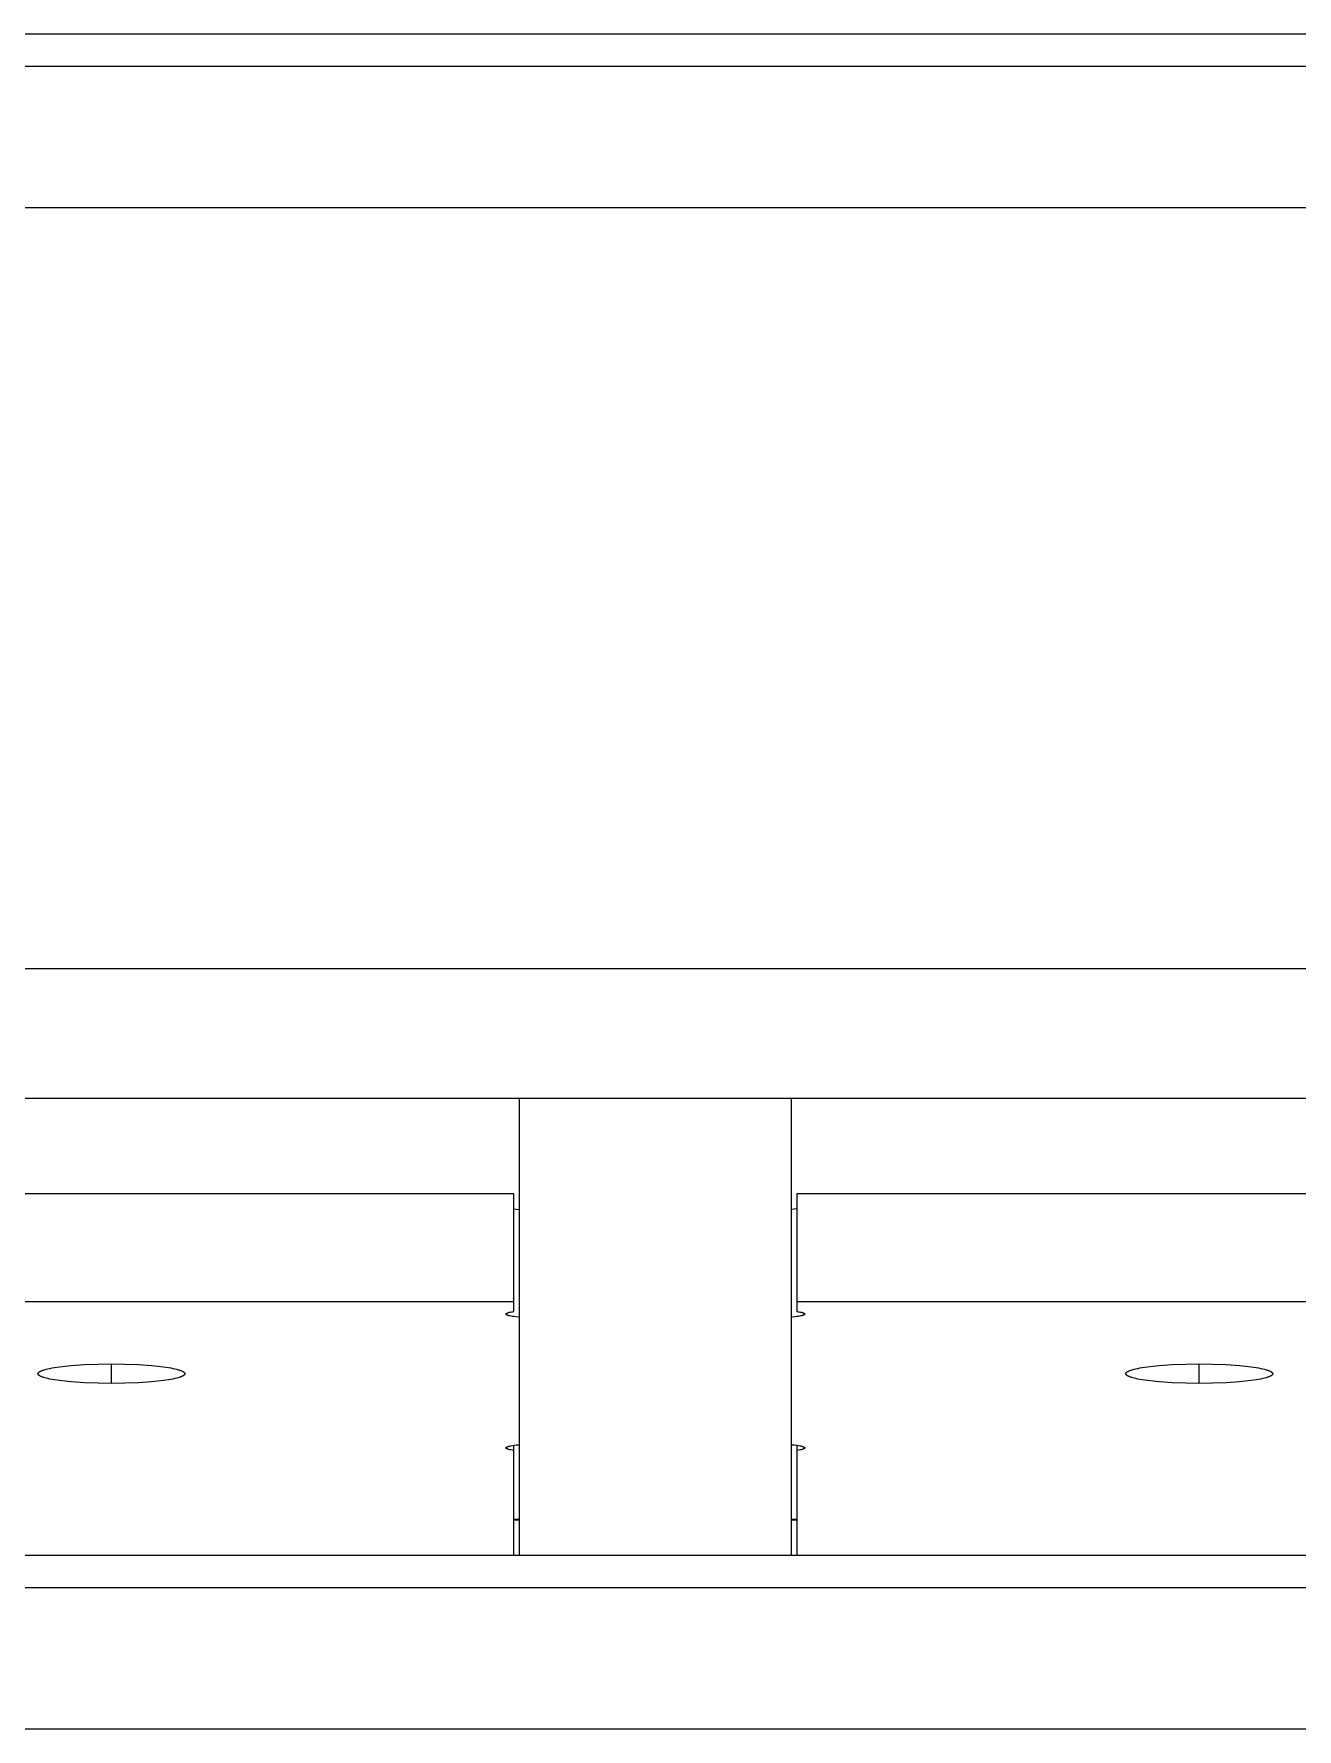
# Model space of a CAD drawing. Header units: millimetres. Extents: x -30 to 4992, y -440 to 3111.
# Drawn here: x 1855.2 to 1901.6, y 2144 to 2206.3 of the extents above; entities that cross this region are included whole.
import ezdxf

# ---------------------------------------------------------------- set-up
doc = ezdxf.new("R2010")
doc.units = ezdxf.units.MM
doc.layers.add('ZANO_R', color=7, linetype='Continuous', lineweight=0)

msp = doc.modelspace()

# ---------------------------------------------------------------- linework, layer by layer
at = {"layer": 'ZANO_R'}
for p, q in [((148.016, 2206.298), (1938.016, 2206.298)), ((1938.016, 2206.294), (148.016, 2206.294)), ((148.016, 2205.111), (1938.016, 2205.111)), ((1938.016, 2199.905), (148.016, 2199.905)), ((148.016, 2171.93), (1938.016, 2171.93)), ((1938.016, 2167.145), (148.016, 2167.145)), ((1938.016, 2167.141), (148.016, 2167.141)), ((1873.016, 2150.344), (1873.016, 2167.145)), ((1883.016, 2150.344), (1883.016, 2167.145)), ((1872.816, 2163.635), (1853.016, 2163.635)), ((1872.816, 2159.67), (1872.816, 2163.635)), ((1903.016, 2163.635), (1883.216, 2163.635)), ((1883.216, 2163.635), (1883.216, 2159.67)), ((1872.816, 2163.09), (1872.916, 2163.078)), ((1872.916, 2163.078), (1873.016, 2163.069)), ((1883.116, 2163.078), (1883.016, 2163.069)), ((1883.216, 2163.09), (1883.116, 2163.078)), ((1872.816, 2159.67), (1853.016, 2159.67)), ((1872.816, 2159.313), (1872.816, 2159.67)), ((1903.016, 2159.67), (1883.216, 2159.67)), ((1883.216, 2159.67), (1883.216, 2159.313)), ((1872.523, 2159.223), (1872.524, 2159.224)), ((1872.523, 2159.222), (1872.523, 2159.223)), ((1872.523, 2159.223), (1872.523, 2159.223)), ((1872.523, 2159.221), (1872.523, 2159.222)), ((1872.523, 2159.22), (1872.523, 2159.221)), ((1872.523, 2159.221), (1872.523, 2159.221)), ((1872.523, 2159.219), (1872.523, 2159.22)), ((1872.523, 2159.218), (1872.523, 2159.219)), ((1872.523, 2159.219), (1872.523, 2159.219)), ((1872.523, 2159.217), (1872.523, 2159.218)), ((1872.523, 2159.218), (1872.523, 2159.218)), ((1872.523, 2159.216), (1872.523, 2159.217)), ((1872.523, 2159.215), (1872.523, 2159.216)), ((1872.523, 2159.216), (1872.523, 2159.216)), ((1872.524, 2159.214), (1872.523, 2159.215)), ((1872.524, 2159.226), (1872.525, 2159.227)), ((1872.524, 2159.225), (1872.524, 2159.226)), ((1872.524, 2159.226), (1872.524, 2159.226)), ((1872.524, 2159.224), (1872.524, 2159.225)), ((1872.524, 2159.224), (1872.524, 2159.224)), ((1872.524, 2159.213), (1872.524, 2159.214)), ((1872.524, 2159.214), (1872.524, 2159.214)), ((1872.524, 2159.212), (1872.524, 2159.213)), ((1872.524, 2159.213), (1872.524, 2159.213)), ((1872.525, 2159.211), (1872.524, 2159.212)), ((1872.525, 2159.228), (1872.526, 2159.229)), ((1872.525, 2159.227), (1872.525, 2159.228)), ((1872.525, 2159.228), (1872.525, 2159.228)), ((1872.525, 2159.21), (1872.525, 2159.211)), ((1872.525, 2159.211), (1872.525, 2159.211)), ((1872.526, 2159.209), (1872.525, 2159.21)), ((1872.526, 2159.23), (1872.527, 2159.231)), ((1872.526, 2159.229), (1872.526, 2159.23)), ((1872.526, 2159.229), (1872.526, 2159.229)), ((1872.526, 2159.208), (1872.526, 2159.209)), ((1872.526, 2159.209), (1872.526, 2159.209)), ((1872.527, 2159.208), (1872.526, 2159.208)), ((1872.527, 2159.231), (1872.528, 2159.232)), ((1872.527, 2159.231), (1872.527, 2159.231)), ((1872.527, 2159.207), (1872.527, 2159.208)), ((1872.528, 2159.206), (1872.527, 2159.207)), ((1872.528, 2159.232), (1872.528, 2159.233)), ((1872.528, 2159.233), (1872.529, 2159.233)), ((1872.528, 2159.205), (1872.528, 2159.206)), ((1872.528, 2159.206), (1872.528, 2159.206)), ((1872.529, 2159.205), (1872.528, 2159.205)), ((1872.529, 2159.233), (1872.529, 2159.234)), ((1872.529, 2159.234), (1872.53, 2159.234)), ((1872.529, 2159.204), (1872.529, 2159.205)), ((1872.53, 2159.203), (1872.529, 2159.204)), ((1872.53, 2159.235), (1872.531, 2159.236)), ((1872.53, 2159.234), (1872.53, 2159.235)), ((1872.531, 2159.203), (1872.53, 2159.203)), ((1872.531, 2159.236), (1872.532, 2159.237)), ((1872.531, 2159.236), (1872.531, 2159.236)), ((1872.531, 2159.202), (1872.531, 2159.203)), ((1872.532, 2159.202), (1872.531, 2159.202)), ((1872.532, 2159.237), (1872.533, 2159.238)), ((1872.533, 2159.2), (1872.532, 2159.202)), ((1872.533, 2159.238), (1872.534, 2159.239)), ((1872.534, 2159.199), (1872.533, 2159.2)), ((1872.534, 2159.239), (1872.536, 2159.24)), ((1872.536, 2159.198), (1872.534, 2159.199)), ((1872.536, 2159.24), (1872.537, 2159.241)), ((1872.537, 2159.197), (1872.536, 2159.198)), ((1872.537, 2159.241), (1872.539, 2159.243)), ((1872.539, 2159.195), (1872.537, 2159.197)), ((1872.539, 2159.243), (1872.54, 2159.244)), ((1872.541, 2159.194), (1872.539, 2159.195)), ((1872.54, 2159.244), (1872.542, 2159.245)), ((1872.542, 2159.193), (1872.541, 2159.194)), ((1872.542, 2159.245), (1872.544, 2159.246)), ((1872.544, 2159.192), (1872.542, 2159.193)), ((1872.544, 2159.246), (1872.546, 2159.247)), ((1872.546, 2159.191), (1872.544, 2159.192)), ((1872.546, 2159.247), (1872.548, 2159.249)), ((1872.548, 2159.19), (1872.546, 2159.191)), ((1872.548, 2159.249), (1872.55, 2159.25)), ((1872.55, 2159.188), (1872.548, 2159.19)), ((1872.55, 2159.25), (1872.555, 2159.252)), ((1872.554, 2159.186), (1872.55, 2159.188)), ((1872.559, 2159.184), (1872.554, 2159.186)), ((1872.555, 2159.252), (1872.56, 2159.255)), ((1872.564, 2159.181), (1872.559, 2159.184)), ((1872.56, 2159.255), (1872.565, 2159.257)), ((1872.569, 2159.179), (1872.564, 2159.181)), ((1872.565, 2159.257), (1872.571, 2159.26)), ((1872.575, 2159.177), (1872.569, 2159.179)), ((1872.571, 2159.26), (1872.577, 2159.262)), ((1872.58, 2159.175), (1872.575, 2159.177)), ((1872.577, 2159.262), (1872.583, 2159.264)), ((1872.586, 2159.172), (1872.58, 2159.175)), ((1872.583, 2159.264), (1872.596, 2159.269)), ((1872.599, 2159.168), (1872.586, 2159.172)), ((1872.596, 2159.269), (1872.611, 2159.274)), ((1872.614, 2159.164), (1872.599, 2159.168)), ((1872.611, 2159.274), (1872.627, 2159.278)), ((1872.631, 2159.159), (1872.614, 2159.164)), ((1872.627, 2159.278), (1872.644, 2159.283)), ((1872.65, 2159.154), (1872.631, 2159.159)), ((1872.644, 2159.283), (1872.662, 2159.287)), ((1872.669, 2159.15), (1872.65, 2159.154)), ((1872.662, 2159.287), (1872.682, 2159.291)), ((1872.714, 2159.141), (1872.669, 2159.15)), ((1872.682, 2159.291), (1872.723, 2159.299)), ((1872.764, 2159.133), (1872.714, 2159.141)), ((1872.723, 2159.299), (1872.768, 2159.306)), ((1872.82, 2159.125), (1872.764, 2159.133)), ((1872.768, 2159.306), (1872.816, 2159.313)), ((1872.881, 2159.117), (1872.82, 2159.125)), ((1873.016, 2159.104), (1872.881, 2159.117)), ((1883.151, 2159.117), (1883.016, 2159.104)), ((1883.212, 2159.125), (1883.151, 2159.117)), ((1883.268, 2159.133), (1883.212, 2159.125)), ((1883.216, 2159.313), (1883.264, 2159.306)), ((1883.264, 2159.306), (1883.309, 2159.299)), ((1883.318, 2159.141), (1883.268, 2159.133)), ((1883.309, 2159.299), (1883.35, 2159.291)), ((1883.362, 2159.15), (1883.318, 2159.141)), ((1883.35, 2159.291), (1883.369, 2159.287)), ((1883.382, 2159.154), (1883.362, 2159.15)), ((1883.369, 2159.287), (1883.388, 2159.283)), ((1883.401, 2159.159), (1883.382, 2159.154)), ((1883.388, 2159.283), (1883.405, 2159.278)), ((1883.417, 2159.164), (1883.401, 2159.159)), ((1883.405, 2159.278), (1883.421, 2159.274)), ((1883.433, 2159.168), (1883.417, 2159.164)), ((1883.421, 2159.274), (1883.435, 2159.269)), ((1883.445, 2159.172), (1883.433, 2159.168)), ((1883.435, 2159.269), (1883.449, 2159.264)), ((1883.451, 2159.175), (1883.445, 2159.172)), ((1883.449, 2159.264), (1883.455, 2159.262)), ((1883.457, 2159.177), (1883.451, 2159.175)), ((1883.455, 2159.262), (1883.461, 2159.26)), ((1883.463, 2159.179), (1883.457, 2159.177)), ((1883.461, 2159.26), (1883.467, 2159.257)), ((1883.468, 2159.181), (1883.463, 2159.179)), ((1883.467, 2159.257), (1883.472, 2159.255)), ((1883.473, 2159.184), (1883.468, 2159.181)), ((1883.472, 2159.255), (1883.477, 2159.252)), ((1883.477, 2159.186), (1883.473, 2159.184)), ((1883.477, 2159.252), (1883.481, 2159.25)), ((1883.482, 2159.188), (1883.477, 2159.186)), ((1883.481, 2159.25), (1883.484, 2159.249)), ((1883.484, 2159.19), (1883.482, 2159.188)), ((1883.484, 2159.249), (1883.486, 2159.247)), ((1883.486, 2159.191), (1883.484, 2159.19)), ((1883.486, 2159.247), (1883.488, 2159.246)), ((1883.488, 2159.192), (1883.486, 2159.191)), ((1883.488, 2159.246), (1883.49, 2159.245)), ((1883.489, 2159.193), (1883.488, 2159.192)), ((1883.491, 2159.194), (1883.489, 2159.193)), ((1883.49, 2159.245), (1883.491, 2159.244)), ((1883.491, 2159.244), (1883.493, 2159.243)), ((1883.493, 2159.195), (1883.491, 2159.194)), ((1883.493, 2159.243), (1883.495, 2159.241)), ((1883.494, 2159.197), (1883.493, 2159.195)), ((1883.496, 2159.198), (1883.494, 2159.197)), ((1883.495, 2159.241), (1883.496, 2159.24)), ((1883.496, 2159.24), (1883.498, 2159.239)), ((1883.497, 2159.199), (1883.496, 2159.198)), ((1883.499, 2159.2), (1883.497, 2159.199)), ((1883.498, 2159.239), (1883.499, 2159.238)), ((1883.499, 2159.238), (1883.5, 2159.237)), ((1883.5, 2159.202), (1883.499, 2159.2)), ((1883.5, 2159.237), (1883.5, 2159.236)), ((1883.5, 2159.236), (1883.501, 2159.236)), ((1883.501, 2159.202), (1883.5, 2159.202)), ((1883.501, 2159.236), (1883.502, 2159.235)), ((1883.502, 2159.203), (1883.501, 2159.203)), ((1883.501, 2159.203), (1883.501, 2159.202)), ((1883.502, 2159.235), (1883.502, 2159.234)), ((1883.502, 2159.234), (1883.503, 2159.234)), ((1883.503, 2159.205), (1883.502, 2159.204)), ((1883.502, 2159.204), (1883.502, 2159.203)), ((1883.503, 2159.234), (1883.503, 2159.233)), ((1883.503, 2159.233), (1883.504, 2159.233)), ((1883.504, 2159.206), (1883.503, 2159.205)), ((1883.503, 2159.205), (1883.503, 2159.205)), ((1883.504, 2159.233), (1883.504, 2159.232)), ((1883.504, 2159.232), (1883.505, 2159.231)), ((1883.505, 2159.207), (1883.504, 2159.206)), ((1883.504, 2159.206), (1883.504, 2159.206)), ((1883.505, 2159.231), (1883.505, 2159.231)), ((1883.505, 2159.231), (1883.505, 2159.23)), ((1883.505, 2159.23), (1883.506, 2159.229)), ((1883.506, 2159.209), (1883.505, 2159.208)), ((1883.505, 2159.208), (1883.505, 2159.208)), ((1883.505, 2159.208), (1883.505, 2159.207)), ((1883.506, 2159.229), (1883.506, 2159.229)), ((1883.506, 2159.229), (1883.506, 2159.228)), ((1883.506, 2159.228), (1883.507, 2159.228)), ((1883.507, 2159.211), (1883.506, 2159.21)), ((1883.506, 2159.21), (1883.506, 2159.209)), ((1883.506, 2159.209), (1883.506, 2159.209)), ((1883.507, 2159.228), (1883.507, 2159.227)), ((1883.507, 2159.227), (1883.507, 2159.226)), ((1883.507, 2159.226), (1883.508, 2159.226)), ((1883.508, 2159.213), (1883.507, 2159.212)), ((1883.507, 2159.212), (1883.507, 2159.211)), ((1883.507, 2159.211), (1883.507, 2159.211)), ((1883.508, 2159.226), (1883.508, 2159.225)), ((1883.508, 2159.225), (1883.508, 2159.224)), ((1883.508, 2159.224), (1883.508, 2159.224)), ((1883.508, 2159.224), (1883.508, 2159.223)), ((1883.508, 2159.223), (1883.508, 2159.223)), ((1883.508, 2159.223), (1883.509, 2159.222)), ((1883.509, 2159.216), (1883.508, 2159.216)), ((1883.508, 2159.216), (1883.508, 2159.215)), ((1883.508, 2159.215), (1883.508, 2159.214)), ((1883.508, 2159.214), (1883.508, 2159.214)), ((1883.508, 2159.214), (1883.508, 2159.213)), ((1883.508, 2159.213), (1883.508, 2159.213)), ((1883.509, 2159.222), (1883.509, 2159.221)), ((1883.509, 2159.221), (1883.509, 2159.221)), ((1883.509, 2159.221), (1883.509, 2159.22)), ((1883.509, 2159.22), (1883.509, 2159.219)), ((1883.509, 2159.219), (1883.509, 2159.219)), ((1883.509, 2159.219), (1883.509, 2159.218)), ((1883.509, 2159.218), (1883.509, 2159.218)), ((1883.509, 2159.218), (1883.509, 2159.217)), ((1883.509, 2159.217), (1883.509, 2159.216)), ((1855.355, 2157.085), (1855.361, 2157.089)), ((1855.361, 2157.089), (1855.367, 2157.093)), ((1855.367, 2157.093), (1855.373, 2157.098)), ((1855.373, 2157.098), (1855.38, 2157.102)), ((1855.38, 2157.102), (1855.387, 2157.106)), ((1855.387, 2157.106), (1855.395, 2157.11)), ((1855.395, 2157.11), (1855.403, 2157.114)), ((1855.403, 2157.114), (1855.411, 2157.119)), ((1855.411, 2157.119), (1855.42, 2157.123)), ((1855.42, 2157.123), (1855.439, 2157.131)), ((1855.439, 2157.131), (1855.459, 2157.139)), ((1855.459, 2157.139), (1855.482, 2157.148)), ((1855.482, 2157.148), (1855.505, 2157.156)), ((1855.505, 2157.156), (1855.531, 2157.164)), ((1855.531, 2157.164), (1855.558, 2157.173)), ((1855.558, 2157.173), (1855.618, 2157.189)), ((1855.618, 2157.189), (1855.683, 2157.205)), ((1855.683, 2157.205), (1855.756, 2157.22)), ((1855.756, 2157.22), (1855.835, 2157.236)), ((1855.835, 2157.236), (1855.92, 2157.25)), ((1855.92, 2157.25), (1856.107, 2157.278)), ((1856.107, 2157.278), (1856.314, 2157.303)), ((1856.314, 2157.303), (1856.538, 2157.324)), ((1856.538, 2157.324), (1857.022, 2157.358)), ((1857.022, 2157.358), (1857.525, 2157.377)), ((1857.525, 2157.377), (1858.016, 2157.383)), ((1858.016, 2157.383), (1858.507, 2157.377)), ((1858.016, 2156.665), (1858.016, 2157.383)), ((1858.507, 2157.377), (1859.01, 2157.358)), ((1859.01, 2157.358), (1859.493, 2157.324)), ((1859.493, 2157.324), (1859.718, 2157.303)), ((1859.718, 2157.303), (1859.925, 2157.278)), ((1859.925, 2157.278), (1860.112, 2157.25)), ((1860.112, 2157.25), (1860.197, 2157.236)), ((1860.197, 2157.236), (1860.276, 2157.22)), ((1860.276, 2157.22), (1860.348, 2157.205)), ((1860.348, 2157.205), (1860.414, 2157.189)), ((1860.414, 2157.189), (1860.474, 2157.173)), ((1860.474, 2157.173), (1860.501, 2157.164)), ((1860.501, 2157.164), (1860.526, 2157.156)), ((1860.526, 2157.156), (1860.55, 2157.148)), ((1860.55, 2157.148), (1860.572, 2157.139)), ((1860.572, 2157.139), (1860.593, 2157.131)), ((1860.593, 2157.131), (1860.612, 2157.123)), ((1860.612, 2157.123), (1860.62, 2157.119)), ((1860.62, 2157.119), (1860.629, 2157.114)), ((1860.629, 2157.114), (1860.637, 2157.11)), ((1860.637, 2157.11), (1860.644, 2157.106)), ((1860.644, 2157.106), (1860.652, 2157.102)), ((1860.652, 2157.102), (1860.658, 2157.098)), ((1860.658, 2157.098), (1860.665, 2157.093)), ((1860.665, 2157.093), (1860.671, 2157.089)), ((1860.671, 2157.089), (1860.676, 2157.085)), ((1895.355, 2157.085), (1895.361, 2157.089)), ((1895.361, 2157.089), (1895.367, 2157.093)), ((1895.367, 2157.093), (1895.373, 2157.098)), ((1895.373, 2157.098), (1895.38, 2157.102)), ((1895.38, 2157.102), (1895.387, 2157.106)), ((1895.387, 2157.106), (1895.395, 2157.11)), ((1895.395, 2157.11), (1895.403, 2157.114)), ((1895.403, 2157.114), (1895.411, 2157.119)), ((1895.411, 2157.119), (1895.42, 2157.123)), ((1895.42, 2157.123), (1895.439, 2157.131)), ((1895.439, 2157.131), (1895.459, 2157.139)), ((1895.459, 2157.139), (1895.482, 2157.148)), ((1895.482, 2157.148), (1895.505, 2157.156)), ((1895.505, 2157.156), (1895.531, 2157.164)), ((1895.531, 2157.164), (1895.558, 2157.173)), ((1895.558, 2157.173), (1895.618, 2157.189)), ((1895.618, 2157.189), (1895.683, 2157.205)), ((1895.683, 2157.205), (1895.756, 2157.22)), ((1895.756, 2157.22), (1895.835, 2157.236)), ((1895.835, 2157.236), (1895.92, 2157.25)), ((1895.92, 2157.25), (1896.107, 2157.278)), ((1896.107, 2157.278), (1896.314, 2157.303)), ((1896.314, 2157.303), (1896.538, 2157.324)), ((1896.538, 2157.324), (1897.022, 2157.358)), ((1897.022, 2157.358), (1897.525, 2157.377)), ((1897.525, 2157.377), (1898.016, 2157.383)), ((1898.016, 2157.383), (1898.507, 2157.377)), ((1898.016, 2156.665), (1898.016, 2157.383)), ((1898.507, 2157.377), (1899.01, 2157.358)), ((1899.01, 2157.358), (1899.493, 2157.324)), ((1899.493, 2157.324), (1899.718, 2157.303)), ((1899.718, 2157.303), (1899.925, 2157.278)), ((1899.925, 2157.278), (1900.112, 2157.25)), ((1900.112, 2157.25), (1900.197, 2157.236)), ((1900.197, 2157.236), (1900.276, 2157.22)), ((1900.276, 2157.22), (1900.348, 2157.205)), ((1900.348, 2157.205), (1900.414, 2157.189)), ((1900.414, 2157.189), (1900.474, 2157.173)), ((1900.474, 2157.173), (1900.501, 2157.164)), ((1900.501, 2157.164), (1900.526, 2157.156)), ((1900.526, 2157.156), (1900.55, 2157.148)), ((1900.55, 2157.148), (1900.572, 2157.139)), ((1900.572, 2157.139), (1900.593, 2157.131)), ((1900.593, 2157.131), (1900.612, 2157.123)), ((1900.612, 2157.123), (1900.62, 2157.119)), ((1900.62, 2157.119), (1900.629, 2157.114)), ((1900.629, 2157.114), (1900.637, 2157.11)), ((1900.637, 2157.11), (1900.644, 2157.106)), ((1900.644, 2157.106), (1900.652, 2157.102)), ((1900.652, 2157.102), (1900.658, 2157.098)), ((1900.658, 2157.098), (1900.665, 2157.093)), ((1900.665, 2157.093), (1900.671, 2157.089)), ((1900.671, 2157.089), (1900.676, 2157.085)), ((1855.316, 2157.03), (1855.317, 2157.032)), ((1855.316, 2157.028), (1855.316, 2157.03)), ((1855.316, 2157.026), (1855.316, 2157.028)), ((1855.316, 2157.024), (1855.316, 2157.026)), ((1855.316, 2157.022), (1855.316, 2157.024)), ((1855.316, 2157.02), (1855.316, 2157.022)), ((1855.316, 2157.018), (1855.316, 2157.02)), ((1855.317, 2157.016), (1855.316, 2157.018)), ((1855.317, 2157.036), (1855.318, 2157.038)), ((1855.317, 2157.034), (1855.317, 2157.036)), ((1855.317, 2157.032), (1855.317, 2157.034)), ((1855.317, 2157.014), (1855.317, 2157.016)), ((1855.317, 2157.012), (1855.317, 2157.014)), ((1855.318, 2157.01), (1855.317, 2157.012)), ((1855.318, 2157.038), (1855.319, 2157.04)), ((1855.319, 2157.008), (1855.318, 2157.01)), ((1855.319, 2157.042), (1855.32, 2157.044)), ((1855.319, 2157.04), (1855.319, 2157.042)), ((1855.319, 2157.006), (1855.319, 2157.008)), ((1855.32, 2157.004), (1855.319, 2157.006)), ((1855.32, 2157.044), (1855.321, 2157.046)), ((1855.321, 2157.002), (1855.32, 2157.004)), ((1855.321, 2157.046), (1855.322, 2157.048)), ((1855.322, 2157), (1855.321, 2157.002)), ((1855.322, 2157.048), (1855.323, 2157.05)), ((1855.323, 2156.998), (1855.322, 2157)), ((1855.323, 2157.05), (1855.324, 2157.052)), ((1855.324, 2156.996), (1855.323, 2156.998)), ((1855.324, 2157.052), (1855.325, 2157.054)), ((1855.325, 2156.994), (1855.324, 2156.996)), ((1855.325, 2157.054), (1855.327, 2157.056)), ((1855.327, 2156.992), (1855.325, 2156.994)), ((1855.327, 2157.056), (1855.328, 2157.058)), ((1855.328, 2156.99), (1855.327, 2156.992)), ((1855.328, 2157.058), (1855.33, 2157.06)), ((1855.33, 2156.988), (1855.328, 2156.99)), ((1855.33, 2157.06), (1855.331, 2157.062)), ((1855.331, 2156.986), (1855.33, 2156.988)), ((1855.331, 2157.062), (1855.333, 2157.064)), ((1855.333, 2156.983), (1855.331, 2156.986)), ((1855.333, 2157.064), (1855.335, 2157.066)), ((1855.335, 2156.981), (1855.333, 2156.983)), ((1855.335, 2157.066), (1855.337, 2157.069)), ((1855.337, 2156.979), (1855.335, 2156.981)), ((1855.337, 2157.069), (1855.339, 2157.071)), ((1855.339, 2156.977), (1855.337, 2156.979)), ((1855.339, 2157.071), (1855.341, 2157.073)), ((1855.341, 2156.975), (1855.339, 2156.977)), ((1855.341, 2157.073), (1855.343, 2157.075)), ((1855.343, 2156.973), (1855.341, 2156.975)), ((1855.343, 2157.075), (1855.345, 2157.077)), ((1855.345, 2156.971), (1855.343, 2156.973)), ((1855.345, 2157.077), (1855.348, 2157.079)), ((1855.348, 2156.969), (1855.345, 2156.971)), ((1855.348, 2157.079), (1855.35, 2157.081)), ((1855.35, 2156.967), (1855.348, 2156.969)), ((1855.35, 2157.081), (1855.353, 2157.083)), ((1855.353, 2156.965), (1855.35, 2156.967)), ((1855.353, 2157.083), (1855.355, 2157.085)), ((1855.355, 2156.963), (1855.353, 2156.965)), ((1855.361, 2156.959), (1855.355, 2156.963)), ((1855.367, 2156.954), (1855.361, 2156.959)), ((1855.373, 2156.95), (1855.367, 2156.954)), ((1855.38, 2156.946), (1855.373, 2156.95)), ((1855.387, 2156.942), (1855.38, 2156.946)), ((1855.395, 2156.938), (1855.387, 2156.942)), ((1855.403, 2156.933), (1855.395, 2156.938)), ((1855.411, 2156.929), (1855.403, 2156.933)), ((1855.42, 2156.925), (1855.411, 2156.929)), ((1855.439, 2156.917), (1855.42, 2156.925)), ((1855.459, 2156.908), (1855.439, 2156.917)), ((1855.482, 2156.9), (1855.459, 2156.908)), ((1855.505, 2156.892), (1855.482, 2156.9)), ((1855.531, 2156.883), (1855.505, 2156.892)), ((1855.558, 2156.875), (1855.531, 2156.883)), ((1855.618, 2156.859), (1855.558, 2156.875)), ((1855.683, 2156.843), (1855.618, 2156.859)), ((1855.756, 2156.827), (1855.683, 2156.843)), ((1855.835, 2156.812), (1855.756, 2156.827)), ((1855.92, 2156.798), (1855.835, 2156.812)), ((1856.107, 2156.77), (1855.92, 2156.798)), ((1856.314, 2156.745), (1856.107, 2156.77)), ((1856.538, 2156.723), (1856.314, 2156.745)), ((1857.022, 2156.69), (1856.538, 2156.723)), ((1857.525, 2156.671), (1857.022, 2156.69)), ((1858.016, 2156.665), (1857.525, 2156.671)), ((1858.507, 2156.671), (1858.016, 2156.665)), ((1859.01, 2156.69), (1858.507, 2156.671)), ((1859.493, 2156.723), (1859.01, 2156.69)), ((1859.718, 2156.745), (1859.493, 2156.723)), ((1859.925, 2156.77), (1859.718, 2156.745)), ((1860.112, 2156.798), (1859.925, 2156.77)), ((1860.197, 2156.812), (1860.112, 2156.798)), ((1860.276, 2156.827), (1860.197, 2156.812)), ((1860.348, 2156.843), (1860.276, 2156.827)), ((1860.414, 2156.859), (1860.348, 2156.843)), ((1860.474, 2156.875), (1860.414, 2156.859)), ((1860.501, 2156.883), (1860.474, 2156.875)), ((1860.526, 2156.892), (1860.501, 2156.883)), ((1860.55, 2156.9), (1860.526, 2156.892)), ((1860.572, 2156.908), (1860.55, 2156.9)), ((1860.593, 2156.917), (1860.572, 2156.908)), ((1860.612, 2156.925), (1860.593, 2156.917)), ((1860.62, 2156.929), (1860.612, 2156.925)), ((1860.629, 2156.933), (1860.62, 2156.929)), ((1860.637, 2156.938), (1860.629, 2156.933)), ((1860.644, 2156.942), (1860.637, 2156.938)), ((1860.652, 2156.946), (1860.644, 2156.942)), ((1860.658, 2156.95), (1860.652, 2156.946)), ((1860.665, 2156.954), (1860.658, 2156.95)), ((1860.671, 2156.959), (1860.665, 2156.954)), ((1860.676, 2156.963), (1860.671, 2156.959)), ((1860.676, 2157.085), (1860.679, 2157.083)), ((1860.679, 2156.965), (1860.676, 2156.963)), ((1860.679, 2157.083), (1860.682, 2157.081)), ((1860.682, 2156.967), (1860.679, 2156.965)), ((1860.682, 2157.081), (1860.684, 2157.079)), ((1860.684, 2156.969), (1860.682, 2156.967)), ((1860.684, 2157.079), (1860.686, 2157.077)), ((1860.686, 2156.971), (1860.684, 2156.969)), ((1860.686, 2157.077), (1860.689, 2157.075)), ((1860.689, 2156.973), (1860.686, 2156.971)), ((1860.689, 2157.075), (1860.691, 2157.073)), ((1860.691, 2156.975), (1860.689, 2156.973)), ((1860.691, 2157.073), (1860.693, 2157.071)), ((1860.693, 2156.977), (1860.691, 2156.975)), ((1860.693, 2157.071), (1860.695, 2157.069)), ((1860.695, 2156.979), (1860.693, 2156.977)), ((1860.695, 2157.069), (1860.697, 2157.066)), ((1860.697, 2156.981), (1860.695, 2156.979)), ((1860.697, 2157.066), (1860.699, 2157.064)), ((1860.699, 2156.983), (1860.697, 2156.981)), ((1860.699, 2157.064), (1860.7, 2157.062)), ((1860.7, 2156.986), (1860.699, 2156.983)), ((1860.7, 2157.062), (1860.702, 2157.06)), ((1860.702, 2156.988), (1860.7, 2156.986)), ((1860.702, 2157.06), (1860.704, 2157.058)), ((1860.704, 2156.99), (1860.702, 2156.988)), ((1860.704, 2157.058), (1860.705, 2157.056)), ((1860.705, 2156.992), (1860.704, 2156.99)), ((1860.705, 2157.056), (1860.706, 2157.054)), ((1860.706, 2156.994), (1860.705, 2156.992)), ((1860.706, 2157.054), (1860.708, 2157.052)), ((1860.708, 2156.996), (1860.706, 2156.994)), ((1860.708, 2157.052), (1860.709, 2157.05)), ((1860.709, 2156.998), (1860.708, 2156.996)), ((1860.709, 2157.05), (1860.71, 2157.048)), ((1860.71, 2157), (1860.709, 2156.998)), ((1860.71, 2157.048), (1860.711, 2157.046)), ((1860.711, 2157.002), (1860.71, 2157)), ((1860.711, 2157.046), (1860.712, 2157.044)), ((1860.712, 2157.004), (1860.711, 2157.002)), ((1860.712, 2157.044), (1860.712, 2157.042)), ((1860.712, 2157.042), (1860.713, 2157.04)), ((1860.713, 2157.008), (1860.712, 2157.006)), ((1860.712, 2157.006), (1860.712, 2157.004)), ((1860.713, 2157.04), (1860.714, 2157.038)), ((1860.714, 2157.01), (1860.713, 2157.008)), ((1860.714, 2157.038), (1860.714, 2157.036)), ((1860.714, 2157.036), (1860.715, 2157.034)), ((1860.715, 2157.014), (1860.714, 2157.012)), ((1860.714, 2157.012), (1860.714, 2157.01)), ((1860.715, 2157.034), (1860.715, 2157.032)), ((1860.715, 2157.032), (1860.715, 2157.03)), ((1860.715, 2157.03), (1860.716, 2157.028)), ((1860.716, 2157.02), (1860.715, 2157.018)), ((1860.715, 2157.018), (1860.715, 2157.016)), ((1860.715, 2157.016), (1860.715, 2157.014)), ((1860.716, 2157.028), (1860.716, 2157.026)), ((1860.716, 2157.026), (1860.716, 2157.024)), ((1860.716, 2157.024), (1860.716, 2157.022)), ((1860.716, 2157.022), (1860.716, 2157.02)), ((1895.316, 2157.03), (1895.317, 2157.032)), ((1895.316, 2157.028), (1895.316, 2157.03)), ((1895.316, 2157.026), (1895.316, 2157.028)), ((1895.316, 2157.024), (1895.316, 2157.026)), ((1895.316, 2157.022), (1895.316, 2157.024)), ((1895.316, 2157.02), (1895.316, 2157.022)), ((1895.316, 2157.018), (1895.316, 2157.02)), ((1895.317, 2157.016), (1895.316, 2157.018)), ((1895.317, 2157.036), (1895.318, 2157.038)), ((1895.317, 2157.034), (1895.317, 2157.036)), ((1895.317, 2157.032), (1895.317, 2157.034)), ((1895.317, 2157.014), (1895.317, 2157.016)), ((1895.317, 2157.012), (1895.317, 2157.014)), ((1895.318, 2157.01), (1895.317, 2157.012)), ((1895.318, 2157.038), (1895.319, 2157.04)), ((1895.319, 2157.008), (1895.318, 2157.01)), ((1895.319, 2157.042), (1895.32, 2157.044)), ((1895.319, 2157.04), (1895.319, 2157.042)), ((1895.319, 2157.006), (1895.319, 2157.008)), ((1895.32, 2157.004), (1895.319, 2157.006)), ((1895.32, 2157.044), (1895.321, 2157.046)), ((1895.321, 2157.002), (1895.32, 2157.004)), ((1895.321, 2157.046), (1895.322, 2157.048)), ((1895.322, 2157), (1895.321, 2157.002)), ((1895.322, 2157.048), (1895.323, 2157.05)), ((1895.323, 2156.998), (1895.322, 2157)), ((1895.323, 2157.05), (1895.324, 2157.052)), ((1895.324, 2156.996), (1895.323, 2156.998)), ((1895.324, 2157.052), (1895.325, 2157.054)), ((1895.325, 2156.994), (1895.324, 2156.996)), ((1895.325, 2157.054), (1895.327, 2157.056)), ((1895.327, 2156.992), (1895.325, 2156.994)), ((1895.327, 2157.056), (1895.328, 2157.058)), ((1895.328, 2156.99), (1895.327, 2156.992)), ((1895.328, 2157.058), (1895.33, 2157.06)), ((1895.33, 2156.988), (1895.328, 2156.99)), ((1895.33, 2157.06), (1895.331, 2157.062)), ((1895.331, 2156.986), (1895.33, 2156.988)), ((1895.331, 2157.062), (1895.333, 2157.064)), ((1895.333, 2156.983), (1895.331, 2156.986)), ((1895.333, 2157.064), (1895.335, 2157.066)), ((1895.335, 2156.981), (1895.333, 2156.983)), ((1895.335, 2157.066), (1895.337, 2157.069)), ((1895.337, 2156.979), (1895.335, 2156.981)), ((1895.337, 2157.069), (1895.339, 2157.071)), ((1895.339, 2156.977), (1895.337, 2156.979)), ((1895.339, 2157.071), (1895.341, 2157.073)), ((1895.341, 2156.975), (1895.339, 2156.977)), ((1895.341, 2157.073), (1895.343, 2157.075)), ((1895.343, 2156.973), (1895.341, 2156.975)), ((1895.343, 2157.075), (1895.345, 2157.077)), ((1895.345, 2156.971), (1895.343, 2156.973)), ((1895.345, 2157.077), (1895.348, 2157.079)), ((1895.348, 2156.969), (1895.345, 2156.971)), ((1895.348, 2157.079), (1895.35, 2157.081)), ((1895.35, 2156.967), (1895.348, 2156.969)), ((1895.35, 2157.081), (1895.353, 2157.083)), ((1895.353, 2156.965), (1895.35, 2156.967)), ((1895.353, 2157.083), (1895.355, 2157.085)), ((1895.355, 2156.963), (1895.353, 2156.965)), ((1895.361, 2156.959), (1895.355, 2156.963)), ((1895.367, 2156.954), (1895.361, 2156.959)), ((1895.373, 2156.95), (1895.367, 2156.954)), ((1895.38, 2156.946), (1895.373, 2156.95)), ((1895.387, 2156.942), (1895.38, 2156.946)), ((1895.395, 2156.938), (1895.387, 2156.942)), ((1895.403, 2156.933), (1895.395, 2156.938)), ((1895.411, 2156.929), (1895.403, 2156.933)), ((1895.42, 2156.925), (1895.411, 2156.929)), ((1895.439, 2156.917), (1895.42, 2156.925)), ((1895.459, 2156.908), (1895.439, 2156.917)), ((1895.482, 2156.9), (1895.459, 2156.908)), ((1895.505, 2156.892), (1895.482, 2156.9)), ((1895.531, 2156.883), (1895.505, 2156.892)), ((1895.558, 2156.875), (1895.531, 2156.883)), ((1895.618, 2156.859), (1895.558, 2156.875)), ((1895.683, 2156.843), (1895.618, 2156.859)), ((1895.756, 2156.827), (1895.683, 2156.843)), ((1895.835, 2156.812), (1895.756, 2156.827)), ((1895.92, 2156.798), (1895.835, 2156.812)), ((1896.107, 2156.77), (1895.92, 2156.798)), ((1896.314, 2156.745), (1896.107, 2156.77)), ((1896.538, 2156.723), (1896.314, 2156.745)), ((1897.022, 2156.69), (1896.538, 2156.723)), ((1897.525, 2156.671), (1897.022, 2156.69)), ((1898.016, 2156.665), (1897.525, 2156.671)), ((1898.507, 2156.671), (1898.016, 2156.665)), ((1899.01, 2156.69), (1898.507, 2156.671)), ((1899.493, 2156.723), (1899.01, 2156.69)), ((1899.718, 2156.745), (1899.493, 2156.723)), ((1899.925, 2156.77), (1899.718, 2156.745)), ((1900.112, 2156.798), (1899.925, 2156.77)), ((1900.197, 2156.812), (1900.112, 2156.798)), ((1900.276, 2156.827), (1900.197, 2156.812)), ((1900.348, 2156.843), (1900.276, 2156.827)), ((1900.414, 2156.859), (1900.348, 2156.843)), ((1900.474, 2156.875), (1900.414, 2156.859)), ((1900.501, 2156.883), (1900.474, 2156.875)), ((1900.526, 2156.892), (1900.501, 2156.883)), ((1900.55, 2156.9), (1900.526, 2156.892)), ((1900.572, 2156.908), (1900.55, 2156.9)), ((1900.593, 2156.917), (1900.572, 2156.908)), ((1900.612, 2156.925), (1900.593, 2156.917)), ((1900.62, 2156.929), (1900.612, 2156.925)), ((1900.629, 2156.933), (1900.62, 2156.929)), ((1900.637, 2156.938), (1900.629, 2156.933)), ((1900.644, 2156.942), (1900.637, 2156.938)), ((1900.652, 2156.946), (1900.644, 2156.942)), ((1900.658, 2156.95), (1900.652, 2156.946)), ((1900.665, 2156.954), (1900.658, 2156.95)), ((1900.671, 2156.959), (1900.665, 2156.954)), ((1900.676, 2156.963), (1900.671, 2156.959)), ((1900.676, 2157.085), (1900.679, 2157.083)), ((1900.679, 2156.965), (1900.676, 2156.963)), ((1900.679, 2157.083), (1900.682, 2157.081)), ((1900.682, 2156.967), (1900.679, 2156.965)), ((1900.682, 2157.081), (1900.684, 2157.079)), ((1900.684, 2156.969), (1900.682, 2156.967)), ((1900.684, 2157.079), (1900.686, 2157.077)), ((1900.686, 2156.971), (1900.684, 2156.969)), ((1900.686, 2157.077), (1900.689, 2157.075)), ((1900.689, 2156.973), (1900.686, 2156.971)), ((1900.689, 2157.075), (1900.691, 2157.073)), ((1900.691, 2156.975), (1900.689, 2156.973)), ((1900.691, 2157.073), (1900.693, 2157.071)), ((1900.693, 2156.977), (1900.691, 2156.975)), ((1900.693, 2157.071), (1900.695, 2157.069)), ((1900.695, 2156.979), (1900.693, 2156.977)), ((1900.695, 2157.069), (1900.697, 2157.066)), ((1900.697, 2156.981), (1900.695, 2156.979)), ((1900.697, 2157.066), (1900.699, 2157.064)), ((1900.699, 2156.983), (1900.697, 2156.981)), ((1900.699, 2157.064), (1900.7, 2157.062)), ((1900.7, 2156.986), (1900.699, 2156.983)), ((1900.7, 2157.062), (1900.702, 2157.06)), ((1900.702, 2156.988), (1900.7, 2156.986)), ((1900.702, 2157.06), (1900.704, 2157.058)), ((1900.704, 2156.99), (1900.702, 2156.988)), ((1900.704, 2157.058), (1900.705, 2157.056)), ((1900.705, 2156.992), (1900.704, 2156.99)), ((1900.705, 2157.056), (1900.706, 2157.054)), ((1900.706, 2156.994), (1900.705, 2156.992)), ((1900.706, 2157.054), (1900.708, 2157.052)), ((1900.708, 2156.996), (1900.706, 2156.994)), ((1900.708, 2157.052), (1900.709, 2157.05)), ((1900.709, 2156.998), (1900.708, 2156.996)), ((1900.709, 2157.05), (1900.71, 2157.048)), ((1900.71, 2157), (1900.709, 2156.998)), ((1900.71, 2157.048), (1900.711, 2157.046)), ((1900.711, 2157.002), (1900.71, 2157)), ((1900.711, 2157.046), (1900.712, 2157.044)), ((1900.712, 2157.004), (1900.711, 2157.002)), ((1900.712, 2157.044), (1900.712, 2157.042)), ((1900.712, 2157.042), (1900.713, 2157.04)), ((1900.713, 2157.008), (1900.712, 2157.006)), ((1900.712, 2157.006), (1900.712, 2157.004)), ((1900.713, 2157.04), (1900.714, 2157.038)), ((1900.714, 2157.01), (1900.713, 2157.008)), ((1900.714, 2157.038), (1900.714, 2157.036)), ((1900.714, 2157.036), (1900.715, 2157.034)), ((1900.715, 2157.014), (1900.714, 2157.012)), ((1900.714, 2157.012), (1900.714, 2157.01)), ((1900.715, 2157.034), (1900.715, 2157.032)), ((1900.715, 2157.032), (1900.715, 2157.03)), ((1900.715, 2157.03), (1900.716, 2157.028)), ((1900.716, 2157.02), (1900.715, 2157.018)), ((1900.715, 2157.018), (1900.715, 2157.016)), ((1900.715, 2157.016), (1900.715, 2157.014)), ((1900.716, 2157.028), (1900.716, 2157.026)), ((1900.716, 2157.026), (1900.716, 2157.024)), ((1900.716, 2157.024), (1900.716, 2157.022)), ((1900.716, 2157.022), (1900.716, 2157.02)), ((1872.523, 2154.3), (1872.523, 2154.301)), ((1872.523, 2154.301), (1872.524, 2154.301)), ((1872.523, 2154.299), (1872.523, 2154.3)), ((1872.523, 2154.298), (1872.523, 2154.299)), ((1872.523, 2154.297), (1872.523, 2154.298)), ((1872.523, 2154.296), (1872.523, 2154.297)), ((1872.523, 2154.295), (1872.523, 2154.296)), ((1872.523, 2154.296), (1872.523, 2154.296)), ((1872.523, 2154.294), (1872.523, 2154.295)), ((1872.523, 2154.293), (1872.523, 2154.294)), ((1872.524, 2154.292), (1872.523, 2154.293)), ((1872.524, 2154.304), (1872.525, 2154.305)), ((1872.524, 2154.303), (1872.524, 2154.304)), ((1872.524, 2154.302), (1872.524, 2154.303)), ((1872.524, 2154.301), (1872.524, 2154.302)), ((1872.524, 2154.291), (1872.524, 2154.292)), ((1872.524, 2154.292), (1872.524, 2154.292)), ((1872.524, 2154.29), (1872.524, 2154.291)), ((1872.525, 2154.289), (1872.524, 2154.29)), ((1872.525, 2154.306), (1872.526, 2154.307)), ((1872.525, 2154.305), (1872.525, 2154.306)), ((1872.525, 2154.305), (1872.525, 2154.305)), ((1872.525, 2154.288), (1872.525, 2154.289)), ((1872.526, 2154.287), (1872.525, 2154.288)), ((1872.525, 2154.288), (1872.525, 2154.288)), ((1872.526, 2154.308), (1872.527, 2154.309)), ((1872.526, 2154.307), (1872.526, 2154.308)), ((1872.526, 2154.286), (1872.526, 2154.287)), ((1872.527, 2154.285), (1872.526, 2154.286)), ((1872.527, 2154.309), (1872.528, 2154.31)), ((1872.527, 2154.309), (1872.527, 2154.309)), ((1872.527, 2154.284), (1872.527, 2154.285)), ((1872.528, 2154.284), (1872.527, 2154.284)), ((1872.528, 2154.31), (1872.529, 2154.311)), ((1872.529, 2154.283), (1872.528, 2154.284)), ((1872.529, 2154.312), (1872.53, 2154.313)), ((1872.529, 2154.311), (1872.529, 2154.312)), ((1872.529, 2154.282), (1872.529, 2154.283)), ((1872.53, 2154.281), (1872.529, 2154.282)), ((1872.53, 2154.313), (1872.531, 2154.313)), ((1872.531, 2154.28), (1872.53, 2154.281)), ((1872.531, 2154.314), (1872.532, 2154.315)), ((1872.531, 2154.313), (1872.531, 2154.314)), ((1872.532, 2154.279), (1872.531, 2154.28)), ((1872.531, 2154.28), (1872.531, 2154.28)), ((1872.532, 2154.315), (1872.533, 2154.316)), ((1872.533, 2154.278), (1872.532, 2154.279)), ((1872.533, 2154.316), (1872.534, 2154.317)), ((1872.534, 2154.277), (1872.533, 2154.278)), ((1872.534, 2154.317), (1872.535, 2154.317)), ((1872.535, 2154.276), (1872.534, 2154.277)), ((1872.535, 2154.317), (1872.536, 2154.318)), ((1872.536, 2154.276), (1872.535, 2154.276)), ((1872.536, 2154.318), (1872.537, 2154.319)), ((1872.537, 2154.275), (1872.536, 2154.276)), ((1872.537, 2154.319), (1872.538, 2154.32)), ((1872.539, 2154.273), (1872.537, 2154.275)), ((1872.538, 2154.32), (1872.54, 2154.321)), ((1872.541, 2154.272), (1872.539, 2154.273)), ((1872.54, 2154.321), (1872.542, 2154.323)), ((1872.543, 2154.27), (1872.541, 2154.272)), ((1872.542, 2154.323), (1872.545, 2154.324)), ((1872.546, 2154.269), (1872.543, 2154.27)), ((1872.545, 2154.324), (1872.547, 2154.326)), ((1872.548, 2154.267), (1872.546, 2154.269)), ((1872.547, 2154.326), (1872.55, 2154.328)), ((1872.551, 2154.265), (1872.548, 2154.267)), ((1872.55, 2154.328), (1872.553, 2154.329)), ((1872.554, 2154.264), (1872.551, 2154.265)), ((1872.553, 2154.329), (1872.556, 2154.331)), ((1872.557, 2154.262), (1872.554, 2154.264)), ((1872.556, 2154.331), (1872.559, 2154.332)), ((1872.56, 2154.261), (1872.557, 2154.262)), ((1872.559, 2154.332), (1872.565, 2154.335)), ((1872.564, 2154.259), (1872.56, 2154.261)), ((1872.571, 2154.256), (1872.564, 2154.259)), ((1872.565, 2154.335), (1872.573, 2154.338)), ((1872.578, 2154.253), (1872.571, 2154.256)), ((1872.573, 2154.338), (1872.58, 2154.341)), ((1872.586, 2154.25), (1872.578, 2154.253)), ((1872.58, 2154.341), (1872.588, 2154.344)), ((1872.594, 2154.247), (1872.586, 2154.25)), ((1872.588, 2154.344), (1872.597, 2154.347)), ((1872.603, 2154.245), (1872.594, 2154.247)), ((1872.597, 2154.347), (1872.606, 2154.35)), ((1872.613, 2154.242), (1872.603, 2154.245)), ((1872.606, 2154.35), (1872.615, 2154.353)), ((1872.633, 2154.236), (1872.613, 2154.242)), ((1872.615, 2154.353), (1872.636, 2154.358)), ((1872.655, 2154.231), (1872.633, 2154.236)), ((1872.636, 2154.358), (1872.658, 2154.363)), ((1872.678, 2154.226), (1872.655, 2154.231)), ((1872.658, 2154.363), (1872.681, 2154.369)), ((1872.702, 2154.221), (1872.678, 2154.226)), ((1872.681, 2154.369), (1872.706, 2154.373)), ((1872.755, 2154.212), (1872.702, 2154.221)), ((1872.706, 2154.373), (1872.759, 2154.383)), ((1872.816, 2154.203), (1872.755, 2154.212)), ((1872.759, 2154.383), (1872.816, 2154.391)), ((1872.816, 2154.391), (1872.916, 2154.403)), ((1872.816, 2154.203), (1872.816, 2154.391)), ((1872.816, 2150.344), (1872.816, 2154.203)), ((1872.916, 2154.403), (1873.016, 2154.411)), ((1883.016, 2154.411), (1883.116, 2154.403)), ((1883.116, 2154.403), (1883.216, 2154.391)), ((1883.216, 2154.391), (1883.216, 2154.203)), ((1883.216, 2154.391), (1883.273, 2154.383)), ((1883.277, 2154.212), (1883.216, 2154.203)), ((1883.216, 2154.203), (1883.216, 2150.344)), ((1883.273, 2154.383), (1883.326, 2154.373)), ((1883.329, 2154.221), (1883.277, 2154.212)), ((1883.326, 2154.373), (1883.351, 2154.369)), ((1883.354, 2154.226), (1883.329, 2154.221)), ((1883.351, 2154.369), (1883.374, 2154.363)), ((1883.377, 2154.231), (1883.354, 2154.226)), ((1883.374, 2154.363), (1883.396, 2154.358)), ((1883.399, 2154.236), (1883.377, 2154.231)), ((1883.396, 2154.358), (1883.416, 2154.353)), ((1883.419, 2154.242), (1883.399, 2154.236)), ((1883.416, 2154.353), (1883.426, 2154.35)), ((1883.428, 2154.245), (1883.419, 2154.242)), ((1883.426, 2154.35), (1883.435, 2154.347)), ((1883.437, 2154.247), (1883.428, 2154.245)), ((1883.435, 2154.347), (1883.444, 2154.344)), ((1883.446, 2154.25), (1883.437, 2154.247)), ((1883.444, 2154.344), (1883.452, 2154.341)), ((1883.454, 2154.253), (1883.446, 2154.25)), ((1883.452, 2154.341), (1883.459, 2154.338)), ((1883.461, 2154.256), (1883.454, 2154.253)), ((1883.459, 2154.338), (1883.466, 2154.335)), ((1883.468, 2154.259), (1883.461, 2154.256)), ((1883.466, 2154.335), (1883.473, 2154.332)), ((1883.471, 2154.261), (1883.468, 2154.259)), ((1883.475, 2154.262), (1883.471, 2154.261)), ((1883.473, 2154.332), (1883.476, 2154.331)), ((1883.478, 2154.264), (1883.475, 2154.262)), ((1883.476, 2154.331), (1883.479, 2154.329)), ((1883.48, 2154.265), (1883.478, 2154.264)), ((1883.479, 2154.329), (1883.482, 2154.328)), ((1883.483, 2154.267), (1883.48, 2154.265)), ((1883.482, 2154.328), (1883.484, 2154.326)), ((1883.486, 2154.269), (1883.483, 2154.267)), ((1883.484, 2154.326), (1883.487, 2154.324)), ((1883.488, 2154.27), (1883.486, 2154.269)), ((1883.487, 2154.324), (1883.489, 2154.323)), ((1883.491, 2154.272), (1883.488, 2154.27)), ((1883.489, 2154.323), (1883.492, 2154.321)), ((1883.493, 2154.273), (1883.491, 2154.272)), ((1883.492, 2154.321), (1883.494, 2154.32)), ((1883.495, 2154.275), (1883.493, 2154.273)), ((1883.494, 2154.32), (1883.495, 2154.319)), ((1883.495, 2154.319), (1883.496, 2154.318)), ((1883.496, 2154.276), (1883.495, 2154.275)), ((1883.496, 2154.318), (1883.497, 2154.317)), ((1883.497, 2154.276), (1883.496, 2154.276)), ((1883.497, 2154.317), (1883.498, 2154.317)), ((1883.498, 2154.277), (1883.497, 2154.276)), ((1883.498, 2154.317), (1883.499, 2154.316)), ((1883.499, 2154.278), (1883.498, 2154.277)), ((1883.499, 2154.316), (1883.499, 2154.315)), ((1883.499, 2154.315), (1883.5, 2154.314)), ((1883.5, 2154.279), (1883.499, 2154.278)), ((1883.5, 2154.314), (1883.501, 2154.313)), ((1883.501, 2154.28), (1883.5, 2154.28)), ((1883.5, 2154.28), (1883.5, 2154.279)), ((1883.501, 2154.313), (1883.502, 2154.313)), ((1883.502, 2154.281), (1883.501, 2154.28)), ((1883.502, 2154.313), (1883.502, 2154.312)), ((1883.502, 2154.312), (1883.503, 2154.311)), ((1883.503, 2154.282), (1883.502, 2154.281)), ((1883.503, 2154.311), (1883.504, 2154.31)), ((1883.504, 2154.284), (1883.503, 2154.283)), ((1883.503, 2154.283), (1883.503, 2154.282)), ((1883.504, 2154.31), (1883.504, 2154.309)), ((1883.504, 2154.309), (1883.505, 2154.309)), ((1883.505, 2154.285), (1883.504, 2154.284)), ((1883.504, 2154.284), (1883.504, 2154.284)), ((1883.505, 2154.309), (1883.505, 2154.308)), ((1883.505, 2154.308), (1883.506, 2154.307)), ((1883.506, 2154.287), (1883.505, 2154.286)), ((1883.505, 2154.286), (1883.505, 2154.285)), ((1883.506, 2154.307), (1883.506, 2154.306)), ((1883.506, 2154.306), (1883.507, 2154.305)), ((1883.507, 2154.288), (1883.506, 2154.288)), ((1883.506, 2154.288), (1883.506, 2154.287)), ((1883.507, 2154.305), (1883.507, 2154.305)), ((1883.507, 2154.305), (1883.507, 2154.304)), ((1883.507, 2154.304), (1883.508, 2154.303)), ((1883.508, 2154.291), (1883.507, 2154.29)), ((1883.507, 2154.29), (1883.507, 2154.289)), ((1883.507, 2154.289), (1883.507, 2154.288)), ((1883.508, 2154.303), (1883.508, 2154.302)), ((1883.508, 2154.302), (1883.508, 2154.301)), ((1883.508, 2154.301), (1883.508, 2154.301)), ((1883.508, 2154.301), (1883.509, 2154.3)), ((1883.509, 2154.294), (1883.508, 2154.293)), ((1883.508, 2154.293), (1883.508, 2154.292)), ((1883.508, 2154.292), (1883.508, 2154.292)), ((1883.508, 2154.292), (1883.508, 2154.291)), ((1883.509, 2154.3), (1883.509, 2154.299)), ((1883.509, 2154.299), (1883.509, 2154.298)), ((1883.509, 2154.298), (1883.509, 2154.297)), ((1883.509, 2154.297), (1883.509, 2154.296)), ((1883.509, 2154.296), (1883.509, 2154.296)), ((1883.509, 2154.296), (1883.509, 2154.295)), ((1883.509, 2154.295), (1883.509, 2154.294)), ((1872.816, 2151.68), (1873.016, 2151.68)), ((1873.016, 2151.635), (1872.816, 2151.635)), ((1883.016, 2151.68), (1883.216, 2151.68)), ((1883.216, 2151.635), (1883.016, 2151.635)), ((148.016, 2150.348), (1938.016, 2150.348)), ((1938.016, 2150.344), (148.016, 2150.344)), ((148.016, 2149.161), (1938.016, 2149.161)), ((1938.016, 2143.955), (148.016, 2143.955))]:
    msp.add_line(p, q, dxfattribs=at)

doc.saveas('drawing.dxf')
